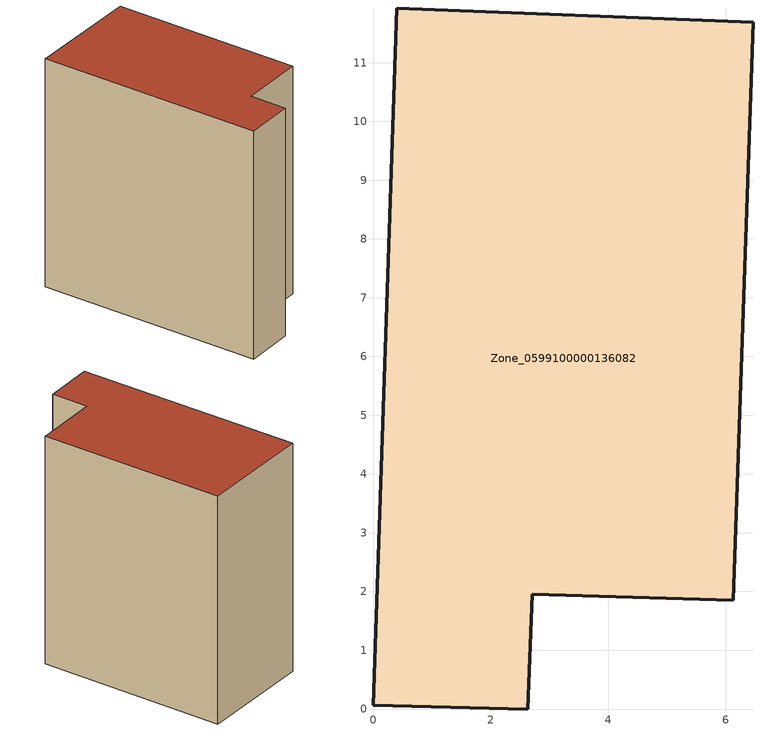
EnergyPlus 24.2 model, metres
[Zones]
Zone_0599100000136082
 floor ground (C_G): 0,0.06 0.4,11.93 6.47,11.69 6.13,1.85 2.71,1.95 2.63,0 z0
 wall outside (C_F): 0.4,11.93 0,0.06 2.63,0 2.71,1.95 6.13,1.85 6.47,11.69 0.4,11.93 z0:12.27
 roof outside (C_R): 6.47,11.69 0.4,11.93 0,0.06 2.63,0 2.71,1.95 6.13,1.85 z12.27
[BUILDING]
Pand.0599100000136082: North Axis=0; Terrain=City; Loads Convergence Tolerance Value=0.04; Temperature Convergence Tolerance Value=0.4; Solar Distribution=FullExterior; Maximum Number of Warmup Days=25; Minimum Number of Warmup Days=1
[Site:Location]
Rotterdam.The.Hague.AP_ZH_NLD Design_Conditions: Latitude=51.96; Longitude=4.45; Time Zone=1; Elevation=-4.5
[SITE:GROUNDTEMPERATURE:BUILDINGSURFACE]
18, 18, 18, 18, 18, 18, 18, 18, 18, 18, 18, 18
[MATERIAL] Thermal Absorptance=0.9; Solar Absorptance=0.7; Visible Absorptance=0.7
Name | Roughness | Thickness | Conductivity | Density | Specific Heat
G.TI.1946 | MediumSmooth | 0.15 | 1 | 540 | 1210
F.TI.1946 | Rough | 0.3 | 0.857143 | 1920 | 840
R.TI.1946 | MediumRough | 0.2 | 0.1 | 1500 | 1000
[CONSTRUCTION]
C_G: G.TI.1946
C_F: F.TI.1946
C_R: R.TI.1946
[ZONE]
Zone_0599100000136082: Type=1; Multiplier=1; Ceiling Height=Autocalculate; Volume=Autocalculate; Floor Area=autocalculate; Part of Total Floor Area=Yes
[ZONEINFILTRATION:DESIGNFLOWRATE]
Infil_Zone_0599100000136082: Zone or ZoneList or Space or SpaceList=Zone_0599100000136082; Schedule=AlwaysOn; Design Flow Rate Calculation Method=Flow/Area; Flow Rate per Floor Area=0.003; Constant Term Coefficient=1; Temperature Term Coefficient=0; Velocity Term Coefficient=0; Velocity Squared Term Coefficient=0
[HVACTEMPLATE:ZONE:IDEALLOADSAIRSYSTEM]
Zone_0599100000136082: Maximum Heating Supply Air Temperature=50; Minimum Cooling Supply Air Temperature=13; Maximum Heating Supply Air Humidity Ratio=0.0156; Minimum Cooling Supply Air Humidity Ratio=0.0077; Heating Limit=NoLimit; Cooling Limit=NoLimit; Dehumidification Control Type=ConstantSensibleHeatRatio; Cooling Sensible Heat Ratio=0.7; Dehumidification Setpoint=60; Humidification Control Type=None; Humidification Setpoint=30; Outdoor Air Method=None; Outdoor Air Flow Rate per Person=0.00944; Outdoor Air Flow Rate per Zone Floor Area=0; Outdoor Air Flow Rate per Zone=0; Demand Controlled Ventilation Type=None; Outdoor Air Economizer Type=NoEconomizer; Heat Recovery Type=None; Sensible Heat Recovery Effectiveness=0.7; Latent Heat Recovery Effectiveness=0.65
[ZONECONTROL:THERMOSTAT]
ThermostatControl_Zone_0599100000136082: Zone or ZoneList=Zone_0599100000136082; Control Type Schedule=DualSetpointControlType; Control 1=Thermostat_Zone_0599100000136082; Temperature Difference Between Cutout And Setpoint=0
[THERMOSTATSETPOINT:DUALSETPOINT]
Thermostat_Zone_0599100000136082: Heating Setpoint Temperature Schedule=HeatingSetpoint_Zone_0599100000136082; Cooling Setpoint Temperature Schedule=CoolingSetpoint_Zone_0599100000136082
[SCHEDULE:COMPACT]
HeatingSetpoint_Zone_0599100000136082: Through: 12/31, For: AllDays, Until: 24:00, 21
CoolingSetpoint_Zone_0599100000136082: Through: 12/31, For: AllDays, Until: 24:00, 24
DualSetpointControlType: Through: 12/31, For: AllDays, Until: 24:00, 4
AlwaysOn: Through: 12/31, For: AllDays, Until: 24:00, 1
